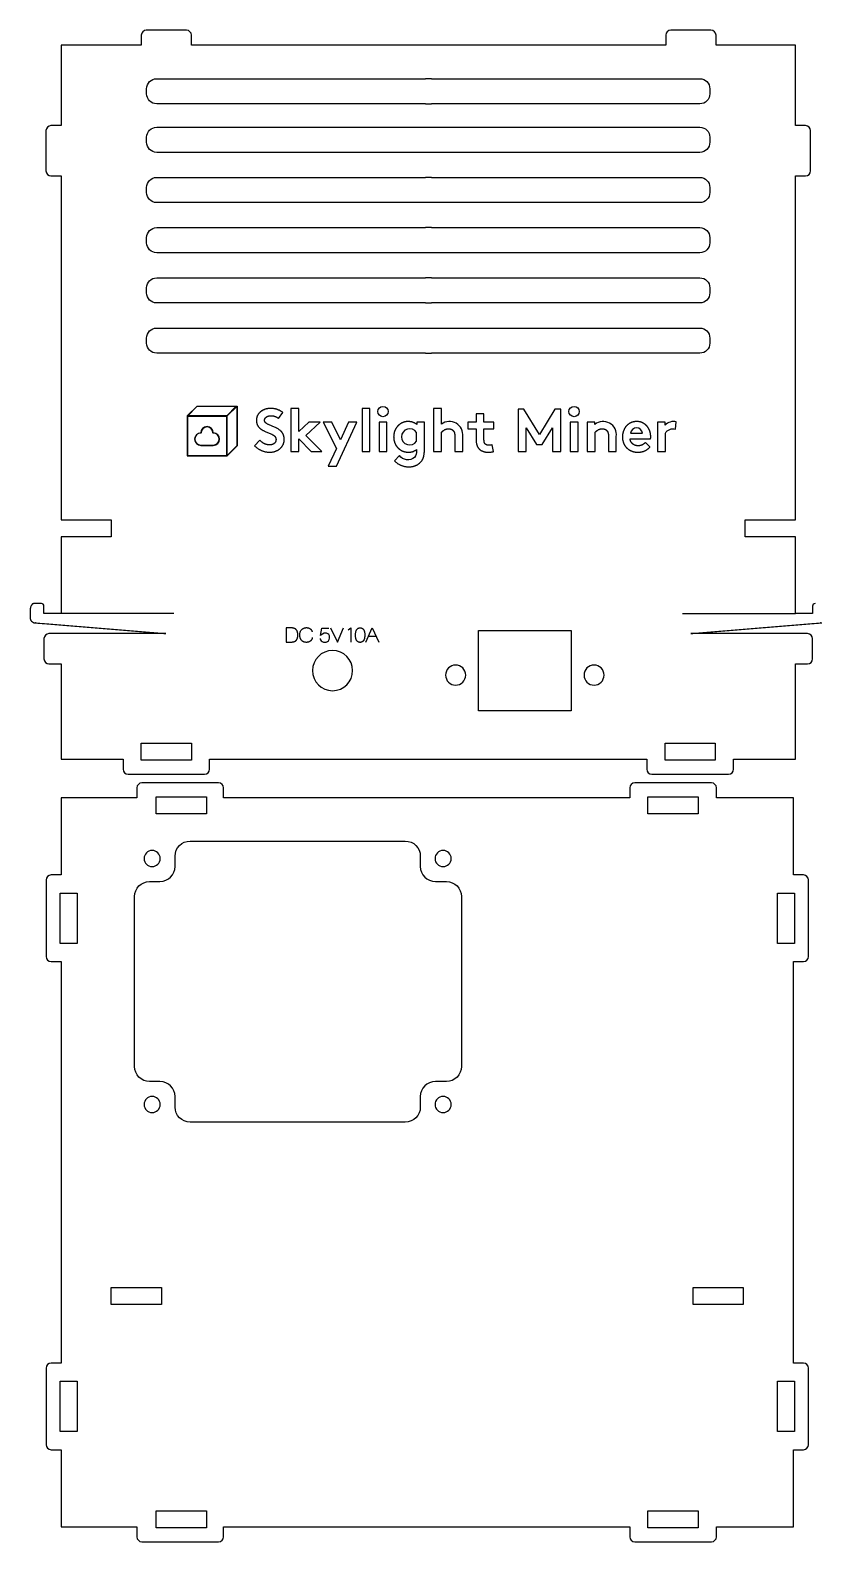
# Model space of a CAD drawing. Header units: millimetres. Extents: x -322 to 146, y -83 to 218.
# Drawn here: x -322.3 to -166.2, y -83.3 to 217.8 of the extents above; entities that cross this region are included whole.
import ezdxf

# ---------------------------------------------------------------- set-up
doc = ezdxf.new("R2010")
doc.units = ezdxf.units.MM
doc.header["$MEASUREMENT"] = 0
doc.layers.add('lijngraveren', color=1, linetype='Continuous', true_color=0xff0000)
doc.layers.add('snijden', color=5, linetype='Continuous', true_color=0x0000ff)

msp = doc.modelspace()

# ---------------------------------------------------------------- linework, layer by layer
at = {"layer": 'lijngraveren'}
msp.add_line((-253.37, 97.04), (-254.93, 97.04), dxfattribs=at)
for points in [[(-291.07, 140.95), (-289.08, 142.94), (-281.11, 142.94), (-283.11, 140.95)], [(-291.02, 140.9), (-289.05, 142.88), (-281.28, 142.88), (-283.15, 141)], [(-281.18, 142.94), (-281.18, 135.01), (-283.15, 133.03)], [(-281.11, 142.94), (-281.11, 134.98), (-283.11, 132.99)], [(-262.51, 98.73), (-261.08, 95.9), (-259.89, 98.73)], [(-258.93, 98.37), (-258.4, 98.74), (-258.4, 95.91)], [(-255.45, 95.91), (-254.16, 98.73), (-252.83, 95.91)]]:
    msp.add_lwpolyline(points, dxfattribs=at)
for points in [[(-277.65, 135), (-277.56, 134.93), (-277.48, 134.86), (-277.39, 134.79), (-277.31, 134.72), (-277.22, 134.65), (-277.14, 134.59), (-277.05, 134.53), (-276.96, 134.47), (-276.87, 134.41), (-276.78, 134.35), (-276.68, 134.3), (-276.59, 134.25), (-276.5, 134.2), (-276.4, 134.15), (-276.31, 134.11), (-276.21, 134.07), (-276.11, 134.03), (-276.02, 133.99), (-275.92, 133.95), (-275.82, 133.92), (-275.72, 133.89), (-275.62, 133.86), (-275.52, 133.84), (-275.41, 133.82), (-275.31, 133.8), (-275.21, 133.78), (-275.1, 133.76), (-275, 133.75), (-274.89, 133.74), (-274.79, 133.74), (-274.68, 133.73), (-274.58, 133.73), (-274.51, 133.73), (-274.43, 133.73), (-274.36, 133.74), (-274.29, 133.74), (-274.22, 133.75), (-274.15, 133.76), (-274.08, 133.77), (-274.01, 133.78), (-273.95, 133.79), (-273.88, 133.8), (-273.81, 133.82), (-273.74, 133.84), (-273.68, 133.85), (-273.61, 133.87), (-273.55, 133.89), (-273.48, 133.92), (-273.42, 133.94), (-273.36, 133.96), (-273.29, 133.99), (-273.23, 134.02), (-273.17, 134.05), (-273.11, 134.08), (-273.05, 134.11), (-273, 134.14), (-272.94, 134.17), (-272.88, 134.21), (-272.83, 134.24), (-272.77, 134.28), (-272.72, 134.32), (-272.67, 134.36), (-272.62, 134.4), (-272.57, 134.44), (-272.52, 134.48), (-272.47, 134.53), (-272.42, 134.57), (-272.38, 134.62), (-272.33, 134.66), (-272.29, 134.71), (-272.25, 134.76), (-272.21, 134.81), (-272.17, 134.86), (-272.13, 134.91), (-272.1, 134.97), (-272.06, 135.02), (-272.03, 135.07), (-272, 135.13), (-271.97, 135.19), (-271.94, 135.24), (-271.91, 135.3), (-271.88, 135.36), (-271.86, 135.42), (-271.84, 135.48), (-271.82, 135.55), (-271.8, 135.61), (-271.78, 135.67), (-271.76, 135.74), (-271.75, 135.8), (-271.74, 135.87), (-271.73, 135.93), (-271.72, 136), (-271.71, 136.07), (-271.71, 136.14), (-271.7, 136.21), (-271.7, 136.28), (-271.7, 136.34), (-271.71, 136.41), (-271.71, 136.47), (-271.71, 136.54), (-271.72, 136.6), (-271.73, 136.66), (-271.74, 136.72), (-271.75, 136.78), (-271.76, 136.83), (-271.77, 136.89), (-271.78, 136.95), (-271.8, 137), (-271.82, 137.05), (-271.83, 137.1), (-271.85, 137.16), (-271.87, 137.21), (-271.89, 137.26), (-271.91, 137.3), (-271.94, 137.35), (-271.96, 137.4), (-271.98, 137.44), (-272.01, 137.49), (-272.04, 137.53), (-272.06, 137.57), (-272.09, 137.62), (-272.12, 137.66), (-272.15, 137.7), (-272.18, 137.74), (-272.21, 137.78), (-272.25, 137.81), (-272.28, 137.85), (-272.31, 137.89), (-272.35, 137.92), (-272.38, 137.96), (-272.42, 137.99), (-272.46, 138.03), (-272.49, 138.06), (-272.53, 138.09), (-272.61, 138.15), (-272.69, 138.21), (-272.77, 138.27), (-272.86, 138.33), (-272.94, 138.38), (-273.03, 138.43), (-273.12, 138.48), (-273.21, 138.53), (-273.3, 138.57), (-273.48, 138.66), (-273.66, 138.74), (-274.71, 139.17), (-274.86, 139.24), (-274.94, 139.28), (-275.01, 139.31), (-275.07, 139.35), (-275.14, 139.39), (-275.17, 139.41), (-275.2, 139.43), (-275.23, 139.45), (-275.26, 139.47), (-275.29, 139.49), (-275.31, 139.51), (-275.34, 139.53), (-275.36, 139.55), (-275.39, 139.58), (-275.41, 139.6), (-275.43, 139.62), (-275.45, 139.65), (-275.46, 139.66), (-275.47, 139.67), (-275.48, 139.68), (-275.49, 139.69), (-275.5, 139.71), (-275.51, 139.72), (-275.51, 139.73), (-275.52, 139.74), (-275.53, 139.76), (-275.54, 139.77), (-275.54, 139.78), (-275.55, 139.79), (-275.56, 139.81), (-275.56, 139.82), (-275.57, 139.83), (-275.58, 139.85), (-275.58, 139.86), (-275.59, 139.88), (-275.59, 139.89), (-275.59, 139.9), (-275.6, 139.92), (-275.6, 139.93), (-275.61, 139.95), (-275.61, 139.96), (-275.61, 139.98), (-275.61, 139.99), (-275.62, 140.01), (-275.62, 140.02), (-275.62, 140.04), (-275.62, 140.05), (-275.62, 140.07), (-275.62, 140.09), (-275.62, 140.12), (-275.62, 140.15), (-275.62, 140.17), (-275.61, 140.19), (-275.61, 140.2), (-275.61, 140.22), (-275.61, 140.23), (-275.6, 140.25), (-275.6, 140.26), (-275.6, 140.27), (-275.6, 140.29), (-275.59, 140.3), (-275.59, 140.31), (-275.58, 140.33), (-275.58, 140.34), (-275.58, 140.35), (-275.57, 140.36), (-275.57, 140.38), (-275.56, 140.39), (-275.56, 140.4), (-275.55, 140.41), (-275.55, 140.43), (-275.54, 140.44), (-275.53, 140.45), (-275.53, 140.46), (-275.52, 140.47), (-275.52, 140.48), (-275.5, 140.51), (-275.49, 140.53), (-275.47, 140.55), (-275.46, 140.57), (-275.44, 140.59), (-275.42, 140.61), (-275.41, 140.63), (-275.39, 140.65), (-275.37, 140.66), (-275.35, 140.68), (-275.33, 140.7), (-275.31, 140.72), (-275.29, 140.73), (-275.26, 140.75), (-275.24, 140.76), (-275.22, 140.78), (-275.2, 140.79), (-275.17, 140.81), (-275.15, 140.82), (-275.12, 140.83), (-275.1, 140.84), (-275.07, 140.86), (-275.05, 140.87), (-275.02, 140.88), (-275, 140.89), (-274.97, 140.9), (-274.94, 140.91), (-274.92, 140.92), (-274.89, 140.93), (-274.83, 140.94), (-274.78, 140.96), (-274.72, 140.97), (-274.66, 140.98), (-274.6, 140.99), (-274.54, 140.99), (-274.49, 141), (-274.43, 141), (-274.37, 141.01), (-274.31, 141.01), (-274.26, 141.01), (-274.21, 141), (-274.15, 141), (-274.1, 141), (-274.05, 140.99), (-274, 140.98), (-273.94, 140.97), (-273.89, 140.96), (-273.84, 140.95), (-273.79, 140.94), (-273.74, 140.93), (-273.69, 140.91), (-273.64, 140.9), (-273.59, 140.88), (-273.54, 140.86), (-273.49, 140.85), (-273.45, 140.83), (-273.4, 140.81), (-273.35, 140.79), (-273.31, 140.76), (-273.26, 140.74), (-273.22, 140.72), (-273.18, 140.69), (-273.14, 140.67), (-273.1, 140.64), (-273.06, 140.62), (-273.02, 140.59), (-272.98, 140.56), (-272.94, 140.54), (-272.91, 140.51), (-272.87, 140.48), (-272.84, 140.45), (-271.99, 141.66), (-272.07, 141.72), (-272.14, 141.77), (-272.22, 141.82), (-272.29, 141.87), (-272.37, 141.91), (-272.44, 141.96), (-272.52, 142), (-272.59, 142.04), (-272.67, 142.08), (-272.75, 142.11), (-272.82, 142.14), (-272.9, 142.18), (-272.97, 142.21), (-273.05, 142.23), (-273.13, 142.26), (-273.2, 142.29), (-273.28, 142.31), (-273.35, 142.33), (-273.43, 142.35), (-273.51, 142.37), (-273.59, 142.38), (-273.66, 142.4), (-273.74, 142.41), (-273.82, 142.42), (-273.9, 142.43), (-273.98, 142.44), (-274.06, 142.45), (-274.14, 142.45), (-274.29, 142.46), (-274.46, 142.46), (-274.52, 142.46), (-274.59, 142.46), (-274.65, 142.46), (-274.72, 142.45), (-274.78, 142.45), (-274.85, 142.44), (-274.91, 142.43), (-274.98, 142.42), (-275.04, 142.41), (-275.11, 142.4), (-275.17, 142.39), (-275.24, 142.37), (-275.3, 142.36), (-275.36, 142.34), (-275.42, 142.32), (-275.49, 142.3), (-275.55, 142.28), (-275.61, 142.26), (-275.67, 142.24), (-275.73, 142.21), (-275.79, 142.19), (-275.85, 142.16), (-275.9, 142.13), (-275.96, 142.11), (-276.02, 142.08), (-276.07, 142.05), (-276.13, 142.01), (-276.18, 141.98), (-276.23, 141.95), (-276.28, 141.91), (-276.33, 141.87), (-276.38, 141.84), (-276.43, 141.8), (-276.48, 141.76), (-276.53, 141.72), (-276.57, 141.67), (-276.62, 141.63), (-276.66, 141.59), (-276.7, 141.54), (-276.74, 141.5), (-276.78, 141.45), (-276.82, 141.4), (-276.86, 141.35), (-276.89, 141.3), (-276.92, 141.25), (-276.96, 141.19), (-276.99, 141.14), (-277.02, 141.09), (-277.04, 141.03), (-277.07, 140.97), (-277.1, 140.92), (-277.12, 140.86), (-277.14, 140.8), (-277.16, 140.74), (-277.18, 140.67), (-277.19, 140.61), (-277.21, 140.55), (-277.22, 140.48), (-277.23, 140.42), (-277.24, 140.35), (-277.25, 140.28), (-277.25, 140.21), (-277.26, 140.14), (-277.26, 140.07), (-277.26, 140.03), (-277.26, 139.98), (-277.25, 139.94), (-277.25, 139.9), (-277.25, 139.86), (-277.24, 139.81), (-277.24, 139.77), (-277.23, 139.73), (-277.23, 139.69), (-277.22, 139.65), (-277.21, 139.61), (-277.2, 139.57), (-277.19, 139.53), (-277.18, 139.5), (-277.17, 139.46), (-277.16, 139.42), (-277.15, 139.39), (-277.14, 139.35), (-277.13, 139.31), (-277.11, 139.28), (-277.1, 139.25), (-277.08, 139.21), (-277.07, 139.18), (-277.05, 139.14), (-277.04, 139.11), (-277.02, 139.08), (-277, 139.05), (-276.98, 139.02), (-276.97, 138.99), (-276.95, 138.95), (-276.93, 138.92), (-276.91, 138.9), (-276.89, 138.87), (-276.87, 138.84), (-276.82, 138.78), (-276.78, 138.73), (-276.73, 138.67), (-276.68, 138.62), (-276.63, 138.57), (-276.58, 138.52), (-276.53, 138.48), (-276.47, 138.43), (-276.41, 138.38), (-276.36, 138.34), (-276.3, 138.3), (-276.24, 138.26), (-276.18, 138.22), (-276.12, 138.18), (-276.06, 138.14), (-275.95, 138.08), (-275.84, 138.03), (-275.73, 137.97), (-275.61, 137.92), (-275.38, 137.82), (-274.48, 137.45), (-274.37, 137.4), (-274.27, 137.36), (-274.17, 137.31), (-274.08, 137.26), (-274.03, 137.23), (-273.99, 137.21), (-273.94, 137.18), (-273.9, 137.16), (-273.86, 137.13), (-273.82, 137.1), (-273.78, 137.07), (-273.74, 137.04), (-273.7, 137.01), (-273.67, 136.98), (-273.65, 136.96), (-273.64, 136.95), (-273.62, 136.93), (-273.6, 136.92), (-273.59, 136.9), (-273.57, 136.88), (-273.56, 136.86), (-273.54, 136.85), (-273.53, 136.83), (-273.52, 136.81), (-273.5, 136.79), (-273.49, 136.78), (-273.48, 136.76), (-273.47, 136.74), (-273.46, 136.72), (-273.45, 136.7), (-273.44, 136.68), (-273.43, 136.66), (-273.42, 136.64), (-273.41, 136.62), (-273.4, 136.6), (-273.39, 136.58), (-273.39, 136.56), (-273.38, 136.54), (-273.37, 136.51), (-273.37, 136.49), (-273.36, 136.47), (-273.36, 136.45), (-273.35, 136.42), (-273.35, 136.4), (-273.35, 136.38), (-273.34, 136.35), (-273.34, 136.33), (-273.34, 136.3), (-273.34, 136.28), (-273.34, 136.25), (-273.34, 136.22), (-273.34, 136.2), (-273.34, 136.17), (-273.35, 136.14), (-273.35, 136.11), (-273.35, 136.08), (-273.36, 136.06), (-273.36, 136.03), (-273.37, 136), (-273.38, 135.98), (-273.38, 135.95), (-273.39, 135.92), (-273.4, 135.9), (-273.41, 135.87), (-273.42, 135.85), (-273.43, 135.83), (-273.44, 135.8), (-273.45, 135.78), (-273.47, 135.75), (-273.48, 135.73), (-273.49, 135.71), (-273.51, 135.69), (-273.52, 135.66), (-273.54, 135.64), (-273.56, 135.62), (-273.57, 135.6), (-273.59, 135.58), (-273.61, 135.56), (-273.63, 135.54), (-273.65, 135.52), (-273.67, 135.51), (-273.69, 135.49), (-273.71, 135.47), (-273.73, 135.45), (-273.75, 135.44), (-273.77, 135.42), (-273.79, 135.4), (-273.82, 135.39), (-273.84, 135.37), (-273.87, 135.36), (-273.89, 135.35), (-273.92, 135.33), (-273.94, 135.32), (-273.97, 135.31), (-273.99, 135.3), (-274.02, 135.29), (-274.05, 135.28), (-274.08, 135.27), (-274.1, 135.26), (-274.13, 135.25), (-274.16, 135.24), (-274.19, 135.23), (-274.22, 135.22), (-274.25, 135.22), (-274.28, 135.21), (-274.31, 135.21), (-274.35, 135.2), (-274.38, 135.2), (-274.41, 135.19), (-274.44, 135.19), (-274.48, 135.19), (-274.51, 135.19), (-274.54, 135.19), (-274.58, 135.19), (-274.65, 135.19), (-274.72, 135.19), (-274.79, 135.2), (-274.87, 135.2), (-274.94, 135.21), (-275.01, 135.23), (-275.08, 135.24), (-275.15, 135.26), (-275.22, 135.27), (-275.29, 135.29), (-275.36, 135.32), (-275.42, 135.34), (-275.49, 135.37), (-275.56, 135.39), (-275.62, 135.42), (-275.69, 135.45), (-275.75, 135.48), (-275.81, 135.52), (-275.88, 135.55), (-275.94, 135.59), (-276, 135.63), (-276.06, 135.67), (-276.11, 135.71), (-276.17, 135.75), (-276.23, 135.79), (-276.28, 135.84), (-276.33, 135.88), (-276.38, 135.93), (-276.43, 135.97), (-276.48, 136.02), (-276.53, 136.07), (-276.58, 136.12)], [(-264.55, 139.73), (-266.77, 139.73), (-268.79, 137.83), (-268.79, 142.46), (-270.37, 142.46), (-270.37, 133.85), (-268.79, 133.85), (-268.79, 136.4), (-266.31, 133.85), (-264.18, 133.85), (-267.42, 137.09)], [(-254.63, 142.46), (-256.2, 142.46), (-256.2, 133.85), (-254.63, 133.85)], [(-223.94, 142.34), (-225.09, 142.34), (-225.09, 133.85), (-223.46, 133.85), (-223.46, 138.58), (-221.42, 135.25), (-220.28, 135.25), (-218.24, 138.58), (-218.24, 133.85), (-216.6, 133.85), (-216.6, 142.34), (-217.76, 142.34), (-220.85, 137.26)], [(-291.07, 132.99), (-283.11, 132.99), (-283.11, 140.95), (-291.07, 140.95)], [(-291, 133.05), (-283.17, 133.05), (-283.17, 140.88), (-291, 140.88)], [(-261.28, 130.94), (-257.23, 139.73), (-258.89, 139.73), (-260.48, 136.2), (-262.21, 139.73), (-263.94, 139.73), (-261.31, 134.45), (-262.93, 130.94)], [(-251.23, 139.73), (-252.81, 139.73), (-252.81, 133.85), (-251.23, 133.85)], [(-230.25, 135.19), (-230.27, 135.18), (-230.3, 135.18), (-230.36, 135.17), (-230.44, 135.16), (-230.52, 135.15), (-230.61, 135.14), (-230.71, 135.13), (-230.8, 135.13), (-230.89, 135.12), (-230.93, 135.13), (-230.96, 135.13), (-231, 135.13), (-231.03, 135.13), (-231.06, 135.13), (-231.1, 135.14), (-231.13, 135.14), (-231.16, 135.14), (-231.19, 135.15), (-231.22, 135.16), (-231.24, 135.16), (-231.27, 135.17), (-231.3, 135.18), (-231.33, 135.18), (-231.35, 135.19), (-231.38, 135.2), (-231.4, 135.21), (-231.43, 135.22), (-231.45, 135.23), (-231.47, 135.24), (-231.49, 135.26), (-231.51, 135.27), (-231.53, 135.28), (-231.55, 135.29), (-231.57, 135.31), (-231.59, 135.32), (-231.61, 135.34), (-231.63, 135.35), (-231.64, 135.37), (-231.66, 135.38), (-231.68, 135.4), (-231.69, 135.42), (-231.7, 135.43), (-231.72, 135.45), (-231.73, 135.46), (-231.74, 135.48), (-231.75, 135.49), (-231.76, 135.51), (-231.77, 135.53), (-231.78, 135.55), (-231.79, 135.57), (-231.8, 135.58), (-231.8, 135.6), (-231.81, 135.62), (-231.82, 135.64), (-231.83, 135.66), (-231.83, 135.69), (-231.84, 135.71), (-231.84, 135.73), (-231.85, 135.75), (-231.85, 135.78), (-231.86, 135.8), (-231.86, 135.83), (-231.87, 135.85), (-231.87, 135.91), (-231.88, 135.97), (-231.88, 136.03), (-231.88, 136.09), (-231.89, 136.16), (-231.89, 138.4), (-229.94, 138.4), (-229.94, 139.73), (-231.89, 139.73), (-231.89, 141.37), (-233.46, 141.37), (-233.46, 139.73), (-235.1, 139.73), (-235.1, 138.4), (-233.46, 138.4), (-233.46, 136.34), (-233.46, 136.18), (-233.46, 136.04), (-233.45, 135.9), (-233.44, 135.77), (-233.42, 135.64), (-233.4, 135.52), (-233.39, 135.46), (-233.38, 135.4), (-233.37, 135.35), (-233.36, 135.29), (-233.34, 135.24), (-233.33, 135.19), (-233.31, 135.14), (-233.3, 135.09), (-233.28, 135.04), (-233.26, 135), (-233.24, 134.95), (-233.22, 134.91), (-233.2, 134.86), (-233.18, 134.82), (-233.15, 134.78), (-233.13, 134.74), (-233.11, 134.7), (-233.08, 134.66), (-233.05, 134.62), (-233.03, 134.58), (-232.99, 134.53), (-232.95, 134.48), (-232.9, 134.43), (-232.86, 134.39), (-232.82, 134.35), (-232.77, 134.3), (-232.72, 134.26), (-232.67, 134.22), (-232.62, 134.18), (-232.57, 134.15), (-232.51, 134.11), (-232.45, 134.08), (-232.4, 134.04), (-232.34, 134.01), (-232.27, 133.98), (-232.21, 133.95), (-232.15, 133.93), (-232.08, 133.9), (-232.01, 133.88), (-231.94, 133.86), (-231.87, 133.84), (-231.8, 133.82), (-231.72, 133.8), (-231.65, 133.79), (-231.57, 133.77), (-231.49, 133.76), (-231.41, 133.75), (-231.33, 133.74), (-231.25, 133.74), (-231.16, 133.73), (-231.08, 133.73), (-230.99, 133.73), (-230.87, 133.73), (-230.74, 133.74), (-230.6, 133.75), (-230.46, 133.76), (-230.33, 133.78), (-230.26, 133.79), (-230.2, 133.8), (-230.15, 133.81), (-230.09, 133.83), (-230.07, 133.83), (-230.05, 133.84), (-230.03, 133.84), (-230.01, 133.85)], [(-213.15, 139.73), (-214.72, 139.73), (-214.72, 133.85), (-213.15, 133.85)], [(-199.7, 135.68), (-199.72, 135.65), (-199.75, 135.63), (-199.78, 135.6), (-199.81, 135.57), (-199.85, 135.54), (-199.88, 135.51), (-199.91, 135.48), (-199.95, 135.45), (-199.99, 135.42), (-200.03, 135.39), (-200.07, 135.36), (-200.11, 135.33), (-200.15, 135.31), (-200.2, 135.28), (-200.24, 135.25), (-200.29, 135.23), (-200.34, 135.21), (-200.39, 135.18), (-200.44, 135.16), (-200.49, 135.14), (-200.54, 135.12), (-200.59, 135.1), (-200.65, 135.08), (-200.7, 135.07), (-200.76, 135.05), (-200.82, 135.04), (-200.87, 135.03), (-200.93, 135.02), (-200.99, 135.01), (-201.05, 135.01), (-201.11, 135), (-201.15, 135), (-201.18, 135), (-201.22, 135), (-201.25, 135.01), (-201.29, 135.01), (-201.33, 135.01), (-201.37, 135.01), (-201.41, 135.02), (-201.44, 135.02), (-201.48, 135.03), (-201.52, 135.04), (-201.55, 135.04), (-201.59, 135.05), (-201.63, 135.06), (-201.66, 135.07), (-201.7, 135.08), (-201.73, 135.09), (-201.77, 135.11), (-201.8, 135.12), (-201.83, 135.13), (-201.87, 135.15), (-201.9, 135.16), (-201.93, 135.18), (-201.96, 135.19), (-201.99, 135.21), (-202.02, 135.23), (-202.05, 135.25), (-202.08, 135.26), (-202.11, 135.28), (-202.14, 135.3), (-202.17, 135.33), (-202.2, 135.35), (-202.23, 135.37), (-202.25, 135.39), (-202.28, 135.42), (-202.3, 135.44), (-202.33, 135.46), (-202.35, 135.49), (-202.38, 135.51), (-202.4, 135.54), (-202.42, 135.57), (-202.45, 135.59), (-202.47, 135.62), (-202.49, 135.65), (-202.51, 135.68), (-202.53, 135.71), (-202.55, 135.74), (-202.56, 135.77), (-202.58, 135.8), (-202.6, 135.83), (-202.61, 135.86), (-202.63, 135.9), (-202.64, 135.93), (-202.66, 135.96), (-202.67, 136), (-202.68, 136.03), (-202.7, 136.07), (-202.71, 136.1), (-202.72, 136.14), (-202.73, 136.17), (-202.73, 136.21), (-202.74, 136.25), (-202.75, 136.28), (-202.76, 136.32), (-202.76, 136.36), (-202.77, 136.4), (-198.69, 136.4), (-198.68, 136.45), (-198.67, 136.5), (-198.67, 136.56), (-198.66, 136.61), (-198.66, 136.67), (-198.66, 136.73), (-198.65, 136.79), (-198.65, 136.85), (-198.65, 136.92), (-198.66, 137), (-198.66, 137.08), (-198.67, 137.15), (-198.67, 137.23), (-198.68, 137.3), (-198.69, 137.37), (-198.71, 137.45), (-198.72, 137.52), (-198.74, 137.59), (-198.75, 137.66), (-198.77, 137.73), (-198.79, 137.8), (-198.81, 137.87), (-198.83, 137.94), (-198.86, 138.01), (-198.88, 138.07), (-198.91, 138.14), (-198.94, 138.21), (-198.97, 138.27), (-199, 138.33), (-199.03, 138.4), (-199.07, 138.46), (-199.1, 138.52), (-199.14, 138.58), (-199.18, 138.64), (-199.22, 138.69), (-199.26, 138.75), (-199.3, 138.81), (-199.34, 138.86), (-199.39, 138.91), (-199.43, 138.96), (-199.48, 139.02), (-199.53, 139.07), (-199.58, 139.11), (-199.63, 139.16), (-199.68, 139.21), (-199.73, 139.25), (-199.78, 139.29), (-199.84, 139.33), (-199.89, 139.38), (-199.95, 139.41), (-200.01, 139.45), (-200.07, 139.49), (-200.13, 139.52), (-200.19, 139.55), (-200.25, 139.59), (-200.31, 139.62), (-200.37, 139.64), (-200.44, 139.67), (-200.5, 139.69), (-200.57, 139.72), (-200.64, 139.74), (-200.71, 139.76), (-200.78, 139.78), (-200.85, 139.79), (-200.92, 139.81), (-200.99, 139.82), (-201.06, 139.83), (-201.13, 139.84), (-201.21, 139.85), (-201.28, 139.85), (-201.36, 139.85), (-201.43, 139.85), (-201.51, 139.85), (-201.59, 139.85), (-201.67, 139.85), (-201.75, 139.84), (-201.83, 139.83), (-201.91, 139.82), (-201.98, 139.81), (-202.06, 139.79), (-202.13, 139.77), (-202.2, 139.75), (-202.27, 139.73), (-202.34, 139.71), (-202.41, 139.69), (-202.48, 139.66), (-202.55, 139.63), (-202.61, 139.61), (-202.68, 139.57), (-202.74, 139.54), (-202.81, 139.51), (-202.87, 139.47), (-202.93, 139.44), (-202.99, 139.4), (-203.05, 139.36), (-203.1, 139.32), (-203.16, 139.27), (-203.21, 139.23), (-203.27, 139.18), (-203.32, 139.14), (-203.37, 139.09), (-203.42, 139.04), (-203.47, 138.99), (-203.52, 138.93), (-203.56, 138.88), (-203.61, 138.83), (-203.65, 138.77), (-203.69, 138.71), (-203.73, 138.66), (-203.77, 138.6), (-203.81, 138.54), (-203.85, 138.48), (-203.88, 138.41), (-203.92, 138.35), (-203.95, 138.29), (-203.98, 138.22), (-204.01, 138.16), (-204.04, 138.09), (-204.07, 138.02), (-204.09, 137.96), (-204.12, 137.89), (-204.14, 137.82), (-204.16, 137.75), (-204.18, 137.68), (-204.2, 137.61), (-204.21, 137.53), (-204.23, 137.46), (-204.24, 137.39), (-204.25, 137.31), (-204.26, 137.24), (-204.27, 137.17), (-204.28, 137.09), (-204.29, 137.02), (-204.29, 136.94), (-204.29, 136.86), (-204.29, 136.79), (-204.29, 136.7), (-204.29, 136.62), (-204.28, 136.53), (-204.28, 136.45), (-204.27, 136.37), (-204.26, 136.29), (-204.25, 136.2), (-204.23, 136.13), (-204.22, 136.05), (-204.2, 135.97), (-204.18, 135.89), (-204.16, 135.82), (-204.14, 135.75), (-204.11, 135.67), (-204.09, 135.6), (-204.06, 135.53), (-204.03, 135.46), (-204, 135.39), (-203.97, 135.33), (-203.93, 135.26), (-203.9, 135.2), (-203.86, 135.13), (-203.82, 135.07), (-203.78, 135.01), (-203.74, 134.95), (-203.7, 134.89), (-203.65, 134.83), (-203.61, 134.78), (-203.56, 134.72), (-203.51, 134.67), (-203.46, 134.62), (-203.41, 134.57), (-203.36, 134.52), (-203.31, 134.47), (-203.25, 134.42), (-203.2, 134.38), (-203.14, 134.33), (-203.08, 134.29), (-203.02, 134.25), (-202.96, 134.21), (-202.9, 134.17), (-202.84, 134.14), (-202.77, 134.1), (-202.71, 134.07), (-202.64, 134.04), (-202.57, 134), (-202.51, 133.98), (-202.44, 133.95), (-202.37, 133.92), (-202.29, 133.9), (-202.22, 133.88), (-202.15, 133.85), (-202.08, 133.83), (-202, 133.82), (-201.93, 133.8), (-201.85, 133.79), (-201.77, 133.77), (-201.7, 133.76), (-201.62, 133.75), (-201.54, 133.74), (-201.46, 133.74), (-201.38, 133.73), (-201.29, 133.73), (-201.21, 133.73), (-201.13, 133.73), (-201.04, 133.73), (-200.96, 133.74), (-200.87, 133.75), (-200.79, 133.76), (-200.7, 133.77), (-200.62, 133.78), (-200.53, 133.8), (-200.45, 133.82), (-200.36, 133.84), (-200.28, 133.86), (-200.2, 133.88), (-200.12, 133.91), (-200.04, 133.94), (-199.96, 133.97), (-199.88, 134), (-199.8, 134.04), (-199.72, 134.07), (-199.65, 134.11), (-199.57, 134.15), (-199.5, 134.2), (-199.43, 134.24), (-199.36, 134.29), (-199.29, 134.33), (-199.22, 134.38), (-199.16, 134.44), (-199.09, 134.49), (-199.03, 134.54), (-198.97, 134.6), (-198.91, 134.66), (-198.85, 134.72), (-198.8, 134.79)], [(-271.33, 95.91), (-270.2, 95.92), (-270.13, 95.93), (-270.06, 95.94), (-269.99, 95.95), (-269.92, 95.96), (-269.86, 95.98), (-269.83, 95.98), (-269.8, 95.99), (-269.77, 96), (-269.74, 96.01), (-269.72, 96.02), (-269.69, 96.03), (-269.66, 96.04), (-269.64, 96.05), (-269.61, 96.06), (-269.59, 96.07), (-269.56, 96.09), (-269.54, 96.1), (-269.51, 96.11), (-269.49, 96.12), (-269.47, 96.14), (-269.45, 96.15), (-269.43, 96.17), (-269.41, 96.18), (-269.39, 96.2), (-269.37, 96.21), (-269.35, 96.23), (-269.33, 96.25), (-269.31, 96.27), (-269.3, 96.28), (-269.29, 96.29), (-269.27, 96.31), (-269.25, 96.34), (-269.24, 96.36), (-269.22, 96.39), (-269.2, 96.41), (-269.18, 96.44), (-269.17, 96.47), (-269.15, 96.5), (-269.14, 96.53), (-269.12, 96.56), (-269.11, 96.59), (-269.1, 96.62), (-269.09, 96.65), (-269.08, 96.69), (-269.07, 96.72), (-269.06, 96.76), (-269.05, 96.79), (-269.04, 96.83), (-269.03, 96.87), (-269.02, 96.91), (-269.02, 96.95), (-269.01, 96.99), (-269.01, 97.03), (-269, 97.07), (-269, 97.16), (-268.99, 97.25), (-268.99, 97.34), (-268.99, 97.43), (-269, 97.51), (-269, 97.59), (-269.01, 97.63), (-269.01, 97.67), (-269.02, 97.71), (-269.02, 97.75), (-269.03, 97.79), (-269.04, 97.82), (-269.05, 97.86), (-269.05, 97.89), (-269.06, 97.93), (-269.07, 97.96), (-269.09, 97.99), (-269.1, 98.02), (-269.11, 98.06), (-269.12, 98.09), (-269.13, 98.12), (-269.15, 98.14), (-269.16, 98.17), (-269.18, 98.2), (-269.19, 98.23), (-269.21, 98.25), (-269.23, 98.28), (-269.25, 98.3), (-269.27, 98.33), (-269.28, 98.35), (-269.3, 98.37), (-269.33, 98.39), (-269.35, 98.42), (-269.37, 98.44), (-269.39, 98.46), (-269.41, 98.48), (-269.44, 98.49), (-269.46, 98.51), (-269.49, 98.53), (-269.51, 98.55), (-269.54, 98.56), (-269.57, 98.58), (-269.6, 98.59), (-269.63, 98.61), (-269.66, 98.62), (-269.69, 98.63), (-269.72, 98.64), (-269.75, 98.65), (-269.78, 98.66), (-269.82, 98.67), (-269.85, 98.68), (-269.88, 98.69), (-269.92, 98.7), (-269.96, 98.71), (-269.99, 98.71), (-270.03, 98.72), (-270.07, 98.72), (-270.11, 98.73), (-270.15, 98.73), (-270.19, 98.74), (-270.27, 98.74), (-270.36, 98.74), (-271.33, 98.74)]]:
    msp.add_lwpolyline(points, close=True, dxfattribs=at)
for points in [[(-240.37, 137.67), (-240.35, 137.7), (-240.33, 137.73), (-240.31, 137.76), (-240.28, 137.79), (-240.25, 137.82), (-240.22, 137.85), (-240.19, 137.88), (-240.15, 137.91), (-240.12, 137.94), (-240.08, 137.97), (-240.04, 138.01), (-240, 138.04), (-239.96, 138.06), (-239.92, 138.09), (-239.87, 138.12), (-239.83, 138.15), (-239.78, 138.18), (-239.73, 138.2), (-239.68, 138.23), (-239.63, 138.25), (-239.58, 138.27), (-239.53, 138.29), (-239.47, 138.31), (-239.42, 138.33), (-239.36, 138.34), (-239.3, 138.36), (-239.28, 138.36), (-239.25, 138.37), (-239.22, 138.38), (-239.19, 138.38), (-239.16, 138.38), (-239.13, 138.39), (-239.1, 138.39), (-239.07, 138.39), (-239.04, 138.4), (-239.01, 138.4), (-238.97, 138.4), (-238.94, 138.4), (-238.91, 138.4), (-238.88, 138.4), (-238.84, 138.4), (-238.81, 138.39), (-238.78, 138.39), (-238.74, 138.39), (-238.71, 138.38), (-238.68, 138.38), (-238.65, 138.37), (-238.62, 138.37), (-238.59, 138.36), (-238.56, 138.35), (-238.53, 138.34), (-238.5, 138.33), (-238.47, 138.32), (-238.44, 138.31), (-238.41, 138.3), (-238.39, 138.29), (-238.36, 138.28), (-238.33, 138.27), (-238.31, 138.25), (-238.28, 138.24), (-238.26, 138.23), (-238.23, 138.21), (-238.21, 138.19), (-238.19, 138.18), (-238.16, 138.16), (-238.14, 138.15), (-238.12, 138.13), (-238.1, 138.11), (-238.08, 138.09), (-238.06, 138.07), (-238.04, 138.05), (-238.02, 138.03), (-238, 138.01), (-237.98, 137.99), (-237.96, 137.96), (-237.94, 137.94), (-237.93, 137.91), (-237.91, 137.89), (-237.9, 137.86), (-237.88, 137.84), (-237.87, 137.81), (-237.85, 137.78), (-237.84, 137.75), (-237.82, 137.72), (-237.81, 137.69), (-237.8, 137.66), (-237.79, 137.62), (-237.78, 137.59), (-237.77, 137.55), (-237.76, 137.52), (-237.75, 137.48), (-237.74, 137.44), (-237.74, 137.4), (-237.73, 137.36), (-237.73, 137.31), (-237.72, 137.27), (-237.72, 137.22), (-237.71, 137.17), (-237.71, 137.07), (-237.71, 136.97), (-237.71, 133.85), (-236.13, 133.85), (-236.13, 136.85, 0.667383), (-240.37, 139.31), (-240.37, 142.46), (-241.95, 142.46), (-241.95, 133.85), (-240.37, 133.85)], [(-288.34, 135.09), (-285.84, 135.09, 1), (-285.84, 137.59, 1), (-288.34, 137.59, 1)], [(-288.34, 135.16), (-285.84, 135.16, 1), (-285.84, 137.53), (-285.91, 137.59, 1), (-288.27, 137.59), (-288.34, 137.53, 1)], [(-245.29, 139.26), (-245.33, 139.3), (-245.37, 139.33), (-245.42, 139.36), (-245.47, 139.39), (-245.51, 139.43), (-245.56, 139.46), (-245.61, 139.48), (-245.66, 139.51), (-245.71, 139.54), (-245.76, 139.57), (-245.81, 139.59), (-245.86, 139.61), (-245.91, 139.64), (-245.96, 139.66), (-246.02, 139.68), (-246.07, 139.7), (-246.13, 139.72), (-246.18, 139.73), (-246.24, 139.75), (-246.29, 139.77), (-246.35, 139.78), (-246.41, 139.79), (-246.46, 139.8), (-246.52, 139.81), (-246.58, 139.82), (-246.64, 139.83), (-246.7, 139.84), (-246.76, 139.84), (-246.82, 139.85), (-246.88, 139.85), (-246.95, 139.85), (-247.01, 139.85), (-247.08, 139.85), (-247.16, 139.85), (-247.23, 139.85), (-247.31, 139.84), (-247.38, 139.83), (-247.45, 139.82), (-247.52, 139.81), (-247.59, 139.79), (-247.66, 139.78), (-247.73, 139.76), (-247.8, 139.74), (-247.87, 139.72), (-247.94, 139.7), (-248, 139.67), (-248.07, 139.65), (-248.14, 139.62), (-248.2, 139.59), (-248.26, 139.56), (-248.33, 139.53), (-248.39, 139.49), (-248.45, 139.46), (-248.51, 139.42), (-248.57, 139.38), (-248.63, 139.34), (-248.68, 139.3), (-248.74, 139.26), (-248.79, 139.21), (-248.85, 139.17), (-248.9, 139.12), (-248.95, 139.07), (-249, 139.02), (-249.05, 138.97), (-249.1, 138.92), (-249.15, 138.87), (-249.19, 138.81), (-249.24, 138.75), (-249.28, 138.7), (-249.32, 138.64), (-249.36, 138.58), (-249.4, 138.52), (-249.44, 138.46), (-249.48, 138.4), (-249.51, 138.33), (-249.55, 138.27), (-249.58, 138.2), (-249.61, 138.13), (-249.64, 138.07), (-249.67, 138), (-249.7, 137.93), (-249.72, 137.86), (-249.74, 137.79), (-249.77, 137.71), (-249.79, 137.64), (-249.81, 137.57), (-249.82, 137.49), (-249.84, 137.42), (-249.85, 137.34), (-249.86, 137.26), (-249.87, 137.19), (-249.88, 137.11), (-249.89, 137.03), (-249.89, 136.95), (-249.89, 136.87), (-249.9, 136.79), (-249.89, 136.71), (-249.89, 136.64), (-249.89, 136.56), (-249.88, 136.49), (-249.88, 136.42), (-249.87, 136.34), (-249.86, 136.27), (-249.84, 136.2), (-249.83, 136.13), (-249.82, 136.06), (-249.8, 135.99), (-249.78, 135.92), (-249.76, 135.86), (-249.74, 135.79), (-249.72, 135.72), (-249.7, 135.66), (-249.67, 135.59), (-249.65, 135.53), (-249.62, 135.46), (-249.59, 135.4), (-249.56, 135.34), (-249.53, 135.28), (-249.5, 135.22), (-249.47, 135.16), (-249.43, 135.1), (-249.4, 135.04), (-249.36, 134.99), (-249.32, 134.93), (-249.28, 134.88), (-249.24, 134.83), (-249.2, 134.78), (-249.16, 134.72), (-249.11, 134.67), (-249.05, 134.61), (-249, 134.56), (-248.95, 134.51), (-248.89, 134.46), (-248.83, 134.41), (-248.77, 134.36), (-248.71, 134.31), (-248.65, 134.27), (-248.58, 134.23), (-248.52, 134.18), (-248.45, 134.14), (-248.38, 134.11), (-248.31, 134.07), (-248.24, 134.03), (-248.17, 134), (-248.1, 133.97), (-248.03, 133.94), (-247.95, 133.91), (-247.88, 133.88), (-247.8, 133.86), (-247.72, 133.84), (-247.65, 133.82), (-247.57, 133.8), (-247.49, 133.78), (-247.41, 133.77), (-247.33, 133.76), (-247.25, 133.75), (-247.17, 133.74), (-247.09, 133.73), (-247.01, 133.73), (-246.92, 133.73), (-246.87, 133.73), (-246.81, 133.73), (-246.76, 133.73), (-246.71, 133.74), (-246.65, 133.74), (-246.6, 133.75), (-246.55, 133.75), (-246.49, 133.76), (-246.44, 133.77), (-246.39, 133.78), (-246.34, 133.79), (-246.29, 133.8), (-246.24, 133.82), (-246.19, 133.83), (-246.14, 133.84), (-246.09, 133.86), (-246.04, 133.88), (-245.99, 133.9), (-245.95, 133.91), (-245.9, 133.94), (-245.85, 133.96), (-245.8, 133.98), (-245.76, 134), (-245.71, 134.03), (-245.66, 134.05), (-245.62, 134.08), (-245.57, 134.11), (-245.53, 134.14), (-245.48, 134.17), (-245.44, 134.2), (-245.39, 134.23), (-245.35, 134.26), (-245.35, 134.07, -0.19648), (-245.71, 132.69, -0.428319), (-248.74, 133.06), (-249.74, 132.03), (-249.68, 131.97), (-249.62, 131.91), (-249.56, 131.85), (-249.5, 131.79), (-249.43, 131.73), (-249.36, 131.67), (-249.29, 131.61), (-249.21, 131.56), (-249.14, 131.5), (-249.06, 131.45), (-248.98, 131.4), (-248.89, 131.35), (-248.81, 131.3), (-248.72, 131.26), (-248.63, 131.21), (-248.54, 131.17), (-248.45, 131.13), (-248.35, 131.09), (-248.26, 131.06), (-248.16, 131.02), (-248.06, 130.99), (-247.96, 130.96), (-247.86, 130.94), (-247.76, 130.91), (-247.65, 130.89), (-247.55, 130.87), (-247.45, 130.86), (-247.34, 130.84), (-247.23, 130.83), (-247.13, 130.83), (-247.02, 130.82), (-246.91, 130.82), (-246.81, 130.82), (-246.7, 130.82), (-246.6, 130.83), (-246.5, 130.84), (-246.4, 130.85), (-246.3, 130.86), (-246.2, 130.88), (-246.1, 130.9), (-246.01, 130.92), (-245.91, 130.94), (-245.82, 130.97), (-245.73, 131), (-245.64, 131.03), (-245.56, 131.06), (-245.47, 131.09), (-245.39, 131.13), (-245.3, 131.17), (-245.22, 131.21), (-245.14, 131.25), (-245.07, 131.3), (-244.99, 131.35), (-244.92, 131.4), (-244.85, 131.45), (-244.78, 131.5), (-244.71, 131.56), (-244.65, 131.61), (-244.58, 131.67), (-244.52, 131.73), (-244.47, 131.8), (-244.41, 131.86), (-244.36, 131.93), (-244.33, 131.96), (-244.3, 132), (-244.27, 132.04), (-244.24, 132.09), (-244.21, 132.14), (-244.18, 132.19), (-244.15, 132.24), (-244.12, 132.29), (-244.1, 132.34), (-244.07, 132.4), (-244.05, 132.45), (-244.02, 132.51), (-244, 132.57), (-243.98, 132.63), (-243.96, 132.69), (-243.94, 132.75), (-243.92, 132.81), (-243.91, 132.88), (-243.89, 132.94), (-243.87, 133.01), (-243.86, 133.08), (-243.85, 133.16), (-243.82, 133.31), (-243.8, 133.46), (-243.79, 133.63), (-243.78, 133.8), (-243.77, 133.99), (-243.77, 134.18), (-243.77, 139.73), (-245.29, 139.73)], [(-209.75, 137.67), (-209.73, 137.7), (-209.71, 137.73), (-209.68, 137.76), (-209.65, 137.79), (-209.63, 137.82), (-209.59, 137.85), (-209.56, 137.88), (-209.53, 137.91), (-209.49, 137.94), (-209.46, 137.97), (-209.42, 138.01), (-209.38, 138.04), (-209.34, 138.06), (-209.29, 138.09), (-209.25, 138.12), (-209.2, 138.15), (-209.16, 138.18), (-209.11, 138.2), (-209.06, 138.23), (-209.01, 138.25), (-208.96, 138.27), (-208.9, 138.29), (-208.85, 138.31), (-208.79, 138.33), (-208.74, 138.34), (-208.68, 138.36), (-208.65, 138.36), (-208.62, 138.37), (-208.59, 138.38), (-208.56, 138.38), (-208.53, 138.38), (-208.5, 138.39), (-208.47, 138.39), (-208.44, 138.39), (-208.41, 138.4), (-208.38, 138.4), (-208.35, 138.4), (-208.32, 138.4), (-208.29, 138.4), (-208.25, 138.4), (-208.22, 138.4), (-208.19, 138.39), (-208.15, 138.39), (-208.12, 138.39), (-208.09, 138.38), (-208.06, 138.38), (-208.03, 138.37), (-207.99, 138.37), (-207.96, 138.36), (-207.93, 138.35), (-207.9, 138.34), (-207.88, 138.33), (-207.85, 138.32), (-207.82, 138.31), (-207.79, 138.3), (-207.76, 138.29), (-207.74, 138.28), (-207.71, 138.27), (-207.68, 138.25), (-207.66, 138.24), (-207.63, 138.23), (-207.61, 138.21), (-207.58, 138.19), (-207.56, 138.18), (-207.54, 138.16), (-207.52, 138.15), (-207.5, 138.13), (-207.47, 138.11), (-207.45, 138.09), (-207.43, 138.07), (-207.41, 138.05), (-207.39, 138.03), (-207.38, 138.01), (-207.36, 137.99), (-207.34, 137.96), (-207.32, 137.94), (-207.3, 137.91), (-207.29, 137.89), (-207.27, 137.86), (-207.26, 137.84), (-207.24, 137.81), (-207.23, 137.78), (-207.21, 137.75), (-207.2, 137.72), (-207.19, 137.69), (-207.18, 137.66), (-207.17, 137.62), (-207.16, 137.59), (-207.15, 137.55), (-207.14, 137.52), (-207.13, 137.48), (-207.12, 137.44), (-207.11, 137.4), (-207.11, 137.36), (-207.1, 137.31), (-207.1, 137.27), (-207.09, 137.22), (-207.09, 137.17), (-207.08, 137.07), (-207.08, 136.97), (-207.08, 133.85), (-205.51, 133.85), (-205.51, 136.85, 0.678146), (-209.81, 139.26), (-209.81, 139.73), (-211.33, 139.73), (-211.33, 133.85), (-209.75, 133.85)], [(-202.69, 137.55), (-200.27, 137.55, 0.85079)], [(-193.56, 139.81, 0.248409), (-195.8, 139.14), (-195.8, 139.73), (-197.32, 139.73), (-197.32, 133.85), (-195.74, 133.85), (-195.74, 137.55, -0.332169), (-193.74, 138.34)], [(-245.35, 135.91), (-245.35, 137.67, 3.379323)]]:
    msp.add_lwpolyline(points, format="xyb", close=True, dxfattribs=at)
msp.add_lwpolyline([(-264.56, 96.65), (-264.55, 96.58), (-264.5, 96.39, 1.076953), (-262.84, 97.43, 0.298529), (-263.73, 97.66), (-264.4, 97.28), (-264.46, 97.22), (-264.22, 98.71), (-262.8, 98.71)], format="xyb", dxfattribs=at)
for centre in [(-252.02, 141.84), (-213.94, 141.84)]:
    msp.add_circle(centre, 1.03, dxfattribs=at)
for points, knots in [([(-266.1, 96.81), (-266.21, 96.36), (-266.51, 96.11), (-266.81, 95.86), (-267.27, 95.86), (-268.14, 95.86), (-268.45, 96.59), (-268.6, 96.94), (-268.6, 97.35), (-268.6, 98.26), (-267.95, 98.62), (-267.64, 98.79), (-267.26, 98.79), (-266.84, 98.79), (-266.55, 98.58), (-266.26, 98.36), (-266.14, 97.96)], [0, 0, 0, 1, 1, 2, 2, 3, 3, 4, 4, 5, 5, 6, 6, 7, 7, 8, 8, 8]), ([(-257.5, 97.3), (-257.5, 95.86), (-256.58, 95.86), (-256.27, 95.86), (-256.06, 96.03), (-255.65, 96.36), (-255.65, 97.3), (-255.65, 98.75), (-256.58, 98.75), (-257.5, 98.75), (-257.5, 97.3)], [-5, -5, -5, -4, -4, -3, -3, -2, -2, -1, -1, 0, 0, 0])]:
    msp.add_open_spline(points, degree=2, knots=knots, dxfattribs=at)
at = {"layer": 'snijden', "lineweight": -3}
for p, q in [((-300.2, 216.79), (-300.2, 214.79)), ((-291.2, 217.79), (-299.2, 217.79)), ((-290.2, 214.79), (-290.2, 216.79)), ((-195.64, 216.79), (-195.64, 214.79)), ((-186.64, 217.79), (-194.64, 217.79)), ((-185.64, 214.79), (-185.64, 216.79)), ((-316.2, 214.79), (-316.2, 198.79)), ((-300.2, 214.79), (-316.2, 214.79)), ((-243.52, 214.79), (-290.2, 214.79)), ((-242.32, 214.79), (-243.52, 214.79)), ((-195.64, 214.79), (-242.32, 214.79)), ((-169.8, 214.79), (-185.64, 214.79)), ((-169.8, 198.79), (-169.8, 214.79)), ((-297.13, 208.14), (-243.52, 208.14)), ((-242.32, 208.14), (-243.52, 208.14)), ((-242.32, 208.14), (-188.87, 208.14)), ((-299.13, 205.14), (-299.13, 206.14)), ((-186.87, 206.14), (-186.87, 205.14)), ((-243.52, 203.14), (-297.13, 203.14)), ((-243.52, 203.14), (-242.32, 203.14)), ((-188.87, 203.14), (-242.32, 203.14)), ((-316.2, 198.79), (-318.2, 198.79)), ((-167.8, 198.79), (-169.8, 198.79)), ((-319.2, 197.79), (-319.2, 189.79)), ((-299.13, 195.47), (-299.13, 196.47)), ((-297.13, 198.47), (-243.52, 198.47)), ((-243.52, 198.47), (-242.32, 198.47)), ((-242.32, 198.47), (-188.87, 198.47)), ((-186.87, 196.47), (-186.87, 195.47)), ((-166.8, 189.79), (-166.8, 197.79)), ((-243.52, 193.47), (-297.13, 193.47)), ((-242.32, 193.47), (-243.52, 193.47)), ((-188.87, 193.47), (-242.32, 193.47)), ((-318.2, 188.79), (-316.2, 188.79)), ((-316.2, 188.79), (-316.2, 120.25)), ((-297.13, 188.47), (-243.52, 188.47)), ((-242.32, 188.47), (-243.52, 188.47)), ((-242.32, 188.47), (-188.87, 188.47)), ((-169.8, 188.79), (-167.8, 188.79)), ((-169.8, 120.25), (-169.8, 188.79)), ((-299.13, 185.47), (-299.13, 186.47)), ((-186.87, 186.47), (-186.87, 185.47)), ((-243.52, 183.47), (-297.13, 183.47)), ((-242.32, 183.47), (-243.52, 183.47)), ((-188.87, 183.47), (-242.32, 183.47)), ((-297.13, 178.47), (-243.52, 178.47)), ((-242.32, 178.47), (-243.52, 178.47)), ((-242.32, 178.47), (-188.87, 178.47)), ((-299.13, 175.47), (-299.13, 176.47)), ((-186.87, 176.47), (-186.87, 175.47)), ((-243.52, 173.47), (-297.13, 173.47)), ((-242.32, 173.47), (-243.52, 173.47)), ((-188.87, 173.47), (-242.32, 173.47)), ((-299.13, 165.47), (-299.13, 166.47)), ((-297.13, 168.47), (-243.52, 168.47)), ((-242.32, 168.47), (-243.52, 168.47)), ((-242.32, 168.47), (-188.87, 168.47)), ((-186.87, 166.47), (-186.87, 165.47)), ((-243.52, 163.47), (-297.13, 163.47)), ((-243.52, 163.47), (-242.32, 163.47)), ((-188.87, 163.47), (-242.32, 163.47)), ((-297.13, 158.47), (-243.52, 158.47)), ((-243.52, 158.47), (-242.32, 158.47)), ((-242.32, 158.47), (-188.87, 158.47)), ((-299.13, 155.47), (-299.13, 156.47)), ((-186.87, 156.47), (-186.87, 155.47)), ((-243.52, 153.47), (-297.13, 153.47)), ((-243.52, 153.47), (-242.32, 153.47)), ((-188.87, 153.47), (-242.32, 153.47)), ((-316.2, 120.25), (-306.2, 120.25)), ((-306.2, 120.25), (-306.2, 116.85)), ((-179.8, 120.25), (-169.8, 120.25)), ((-179.8, 116.85), (-179.8, 120.25)), ((-316.2, 116.85), (-316.2, 101.6)), ((-306.2, 116.85), (-316.2, 116.85)), ((-169.8, 116.85), (-179.8, 116.85)), ((-169.8, 101.6), (-169.8, 116.85)), ((-320.1, 103.6), (-321.54, 103.6)), ((-319.6, 101.6), (-319.6, 103.1)), ((-166.4, 103.1), (-166.4, 101.6)), ((-322.34, 102.25), (-322.34, 100.74)), ((-316.2, 101.6), (-319.6, 101.6)), ((-166.4, 101.6), (-169.8, 101.6)), ((-319.6, 96.6), (-319.6, 92.57)), ((-295.32, 97.61), (-318.6, 97.6)), ((-233, 98.23), (-214.5, 98.23)), ((-233, 82.23), (-233, 98.23)), ((-214.5, 98.23), (-214.5, 82.23)), ((-167.4, 97.6), (-190.67, 97.61)), ((-166.4, 92.57), (-166.4, 96.6)), ((-318.6, 91.57), (-316.2, 91.57)), ((-316.2, 91.57), (-316.2, 72.57)), ((-169.8, 91.57), (-167.4, 91.57)), ((-169.8, 72.57), (-169.8, 91.57)), ((-214.5, 82.23), (-233, 82.23)), ((-300.2, 75.77), (-290.2, 75.77)), ((-300.2, 72.37), (-300.2, 75.77)), ((-290.2, 75.77), (-290.2, 72.37)), ((-195.8, 75.77), (-185.8, 75.77)), ((-195.8, 72.37), (-195.8, 75.77)), ((-185.8, 75.77), (-185.8, 72.37)), ((-316.2, 72.57), (-303.84, 72.57)), ((-303.84, 72.57), (-303.84, 70.6)), ((-290.2, 72.37), (-300.2, 72.37)), ((-286.57, 72.57), (-243.52, 72.57)), ((-286.57, 70.6), (-286.57, 72.57)), ((-243.52, 72.57), (-242.32, 72.57)), ((-242.32, 72.57), (-199.43, 72.57)), ((-199.43, 72.57), (-199.43, 70.6)), ((-185.8, 72.37), (-195.8, 72.37)), ((-182.16, 72.57), (-169.8, 72.57)), ((-182.16, 70.6), (-182.16, 72.57)), ((-302.84, 69.6), (-287.57, 69.6)), ((-198.43, 69.6), (-183.16, 69.6)), ((-301.08, 66.87), (-301.08, 64.9)), ((-284.81, 67.87), (-300.08, 67.87)), ((-283.81, 64.9), (-283.81, 66.87)), ((-202.83, 66.87), (-202.83, 64.9)), ((-186.56, 67.87), (-201.83, 67.87)), ((-185.56, 64.9), (-185.56, 66.87)), ((-301.08, 64.9), (-316.2, 64.9)), ((-316.2, 64.9), (-316.2, 49.53)), ((-297.2, 61.7), (-297.2, 65.1)), ((-297.2, 65.1), (-287.2, 65.1)), ((-287.2, 65.1), (-287.2, 61.7)), ((-202.83, 64.9), (-283.81, 64.9)), ((-199.2, 61.7), (-199.2, 65.1)), ((-199.2, 65.1), (-189.2, 65.1)), ((-189.2, 65.1), (-189.2, 61.7)), ((-170.2, 64.9), (-185.56, 64.9)), ((-170.2, 49.53), (-170.2, 64.9)), ((-287.2, 61.7), (-297.2, 61.7)), ((-189.2, 61.7), (-199.2, 61.7)), ((-290.47, 56.28), (-247.58, 56.28)), ((-293.47, 51.22), (-293.47, 53.28)), ((-244.58, 53.28), (-244.58, 51.22)), ((-319.17, 48.53), (-319.17, 33.26)), ((-316.2, 49.53), (-318.17, 49.53)), ((-298.54, 48.22), (-296.47, 48.22)), ((-241.58, 48.22), (-239.37, 48.22)), ((-168.22, 49.53), (-170.2, 49.53)), ((-167.22, 33.26), (-167.22, 48.53)), ((-316.4, 35.9), (-316.4, 45.9)), ((-316.4, 45.9), (-313, 45.9)), ((-313, 45.9), (-313, 35.9)), ((-301.54, 11.38), (-301.54, 45.22)), ((-236.37, 45.22), (-236.37, 11.38)), ((-173.4, 35.9), (-173.4, 45.9)), ((-173.4, 45.9), (-170, 45.9)), ((-170, 45.9), (-170, 35.9)), ((-313, 35.9), (-316.4, 35.9)), ((-170, 35.9), (-173.4, 35.9)), ((-318.17, 32.26), (-316.2, 32.26)), ((-316.2, 32.26), (-316.2, -47.69)), ((-170.2, -47.69), (-170.2, 32.26)), ((-170.2, 32.26), (-168.22, 32.26)), ((-296.47, 8.38), (-298.54, 8.38)), ((-239.37, 8.38), (-241.58, 8.38)), ((-293.47, 3.3), (-293.47, 5.38)), ((-244.58, 5.38), (-244.58, 3.3)), ((-247.58, 0.3), (-290.47, 0.3)), ((-306.2, -36.05), (-306.2, -32.65)), ((-306.2, -32.65), (-296.2, -32.65)), ((-296.2, -32.65), (-296.2, -36.05)), ((-190.2, -36.05), (-190.2, -32.65)), ((-190.2, -32.65), (-180.2, -32.65)), ((-180.2, -32.65), (-180.2, -36.05)), ((-296.2, -36.05), (-306.2, -36.05)), ((-180.2, -36.05), (-190.2, -36.05)), ((-316.2, -47.69), (-318.17, -47.69)), ((-168.22, -47.69), (-170.2, -47.69)), ((-319.17, -48.69), (-319.17, -63.96)), ((-167.22, -63.96), (-167.22, -48.69)), ((-316.4, -51.33), (-313, -51.33)), ((-316.4, -61.33), (-316.4, -51.33)), ((-313, -51.33), (-313, -61.33)), ((-173.4, -61.33), (-173.4, -51.33)), ((-173.4, -51.33), (-170, -51.33)), ((-170, -51.33), (-170, -61.33)), ((-313, -61.33), (-316.4, -61.33)), ((-170, -61.33), (-173.4, -61.33)), ((-318.17, -64.96), (-316.2, -64.96)), ((-316.2, -64.96), (-316.2, -80.33)), ((-170.2, -80.33), (-170.2, -64.96)), ((-170.2, -64.96), (-168.22, -64.96)), ((-297.2, -80.53), (-297.2, -77.13)), ((-297.2, -77.13), (-287.2, -77.13)), ((-287.2, -77.13), (-287.2, -80.53)), ((-199.2, -77.13), (-189.2, -77.13)), ((-199.2, -80.53), (-199.2, -77.13)), ((-189.2, -77.13), (-189.2, -80.53)), ((-316.2, -80.33), (-301.08, -80.33)), ((-301.08, -80.33), (-301.08, -82.3)), ((-287.2, -80.53), (-297.2, -80.53)), ((-283.81, -82.3), (-283.81, -80.33)), ((-283.81, -80.33), (-202.83, -80.33)), ((-202.83, -80.33), (-202.83, -82.3)), ((-189.2, -80.53), (-199.2, -80.53)), ((-185.56, -82.3), (-185.56, -80.33)), ((-185.56, -80.33), (-170.2, -80.33)), ((-300.08, -83.3), (-284.81, -83.3)), ((-201.83, -83.3), (-186.56, -83.3))]:
    msp.add_line(p, q, dxfattribs=at)
at = {"layer": 'snijden'}
for p, q in [((-293.69, 101.6), (-316.2, 101.6)), ((-192.31, 101.6), (-169.8, 101.6))]:
    msp.add_line(p, q, dxfattribs=at)
at = {"layer": 'snijden', "lineweight": -3, "extrusion": (0, 0, -1)}
for centre, radius in [((262.08, 90.23), 4), ((237.54, 89.34), 2), ((209.95, 89.34), 2), ((298.04, 52.8), 1.61), ((240.04, 52.8), 1.61), ((298.04, 3.8), 1.61), ((240.04, 3.8), 1.61)]:
    msp.add_circle(centre, radius, dxfattribs=at)
at = {"layer": 'snijden', "lineweight": -3}
for centre, radius, start, end in [((-299.2, 216.79), 1, 90, 180), ((-291.2, 216.79), 1, 0, 90), ((-194.64, 216.79), 1, 90, 180), ((-186.64, 216.79), 1, 360, 90), ((-318.2, 197.79), 1, 90, 180), ((-167.8, 197.79), 1, 0, 90), ((-318.2, 189.79), 1, 180, 270), ((-167.8, 189.79), 1, 270, 360), ((-320.1, 103.1), 0.5, 359.9442, 90), ((-165.9, 103.1), 0.5, 90, 180.0558), ((-318.6, 96.6), 1, 90.0103, 180), ((-167.4, 96.6), 1, 0, 89.9897), ((-318.6, 92.57), 1, 180, 270), ((-167.4, 92.57), 1, 270, 360), ((-302.84, 70.6), 1, 180, 270), ((-287.57, 70.6), 1, 270, 0), ((-198.43, 70.6), 1, 180, 270), ((-183.16, 70.6), 1, 270, 0), ((-300.08, 66.87), 1, 90, 180), ((-284.81, 66.87), 1, 360, 90), ((-201.83, 66.87), 1, 90, 180), ((-186.56, 66.87), 1, 0, 90), ((-296.47, 51.22), 3, 270, 0), ((-241.58, 51.22), 3, 180, 270), ((-318.17, 48.53), 1, 90, 180), ((-168.22, 48.53), 1, 0, 90), ((-318.17, 33.26), 1, 180, 270), ((-168.22, 33.26), 1, 270, 0), ((-296.47, 5.38), 3, 0, 90), ((-241.58, 5.38), 3, 90, 180), ((-318.17, -48.69), 1, 90, 180), ((-168.22, -48.69), 1, 0, 90), ((-318.17, -63.96), 1, 180, 270), ((-168.22, -63.96), 1, 270, 0), ((-300.08, -82.3), 1, 180, 270), ((-284.81, -82.3), 1, 270, 0), ((-201.83, -82.3), 1, 180, 270), ((-186.56, -82.3), 1, 270, 0)]:
    msp.add_arc(centre, radius, start, end, dxfattribs=at)
at = {"layer": 'snijden', "lineweight": -3, "extrusion": (0, 0, -1)}
for centre, radius, start, end in [((297.13, 206.14), 2, 0, 90), ((188.87, 206.14), 2, 90, 180), ((297.13, 205.14), 2, 270, 360), ((188.87, 205.14), 2, 180, 270), ((297.13, 196.47), 2, 0, 90), ((188.87, 196.47), 2, 90, 180), ((297.13, 195.47), 2, 270, 360), ((188.87, 195.47), 2, 180, 270), ((297.13, 186.47), 2, 0, 90), ((188.87, 186.47), 2, 90, 180), ((297.13, 185.47), 2, 270, 360), ((188.87, 185.47), 2, 180, 270), ((297.13, 176.47), 2, 360, 90), ((188.87, 176.47), 2, 90, 180), ((297.13, 175.47), 2, 270, 360), ((188.87, 175.47), 2, 180, 270), ((297.13, 166.47), 2, 0, 90), ((188.87, 166.47), 2, 90, 180), ((297.13, 165.47), 2, 270, 360), ((188.87, 165.47), 2, 180, 270), ((297.13, 156.47), 2, 0, 90), ((188.87, 156.47), 2, 90, 180), ((297.13, 155.47), 2, 270, 360), ((188.87, 155.47), 2, 180, 270), ((290.47, 53.28), 3, 0, 90), ((247.58, 53.28), 3, 90, 180), ((298.54, 45.22), 3, 360, 90), ((239.37, 45.22), 3, 90, 180), ((298.54, 11.38), 3, 270, 0), ((239.37, 11.38), 3, 180, 270), ((290.47, 3.3), 3, 270, 360), ((247.58, 3.3), 3, 180, 270)]:
    msp.add_arc(centre, radius, start, end, dxfattribs=at)
at = {"layer": 'snijden', "lineweight": -3}
msp.add_rational_spline([(-321.54, 103.6), (-322.34, 103.6), (-322.34, 102.25)], [1, 0.771154386293, 1], degree=2, dxfattribs=at)
for points, weights, knots in [([(-322.34, 100.74), (-322.34, 99.82), (-321.42, 99.75), (-308.35, 98.67), (-295.32, 97.61)], [1, 0.73544822448, 1, 1, 1], [294.414494, 294.414494, 294.414494, 295.903431, 295.903431, 322.135859, 322.135859, 322.135859]), ([(-190.67, 97.61), (-177.65, 98.67), (-164.57, 99.75), (-163.66, 99.82), (-163.66, 100.74)], [1, 1, 1, 0.73544822448, 1], [524.226855, 524.226855, 524.226855, 550.459282, 550.459282, 551.948219, 551.948219, 551.948219])]:
    msp.add_rational_spline(points, weights, degree=2, knots=knots, dxfattribs=at)

doc.saveas('drawing.dxf')
